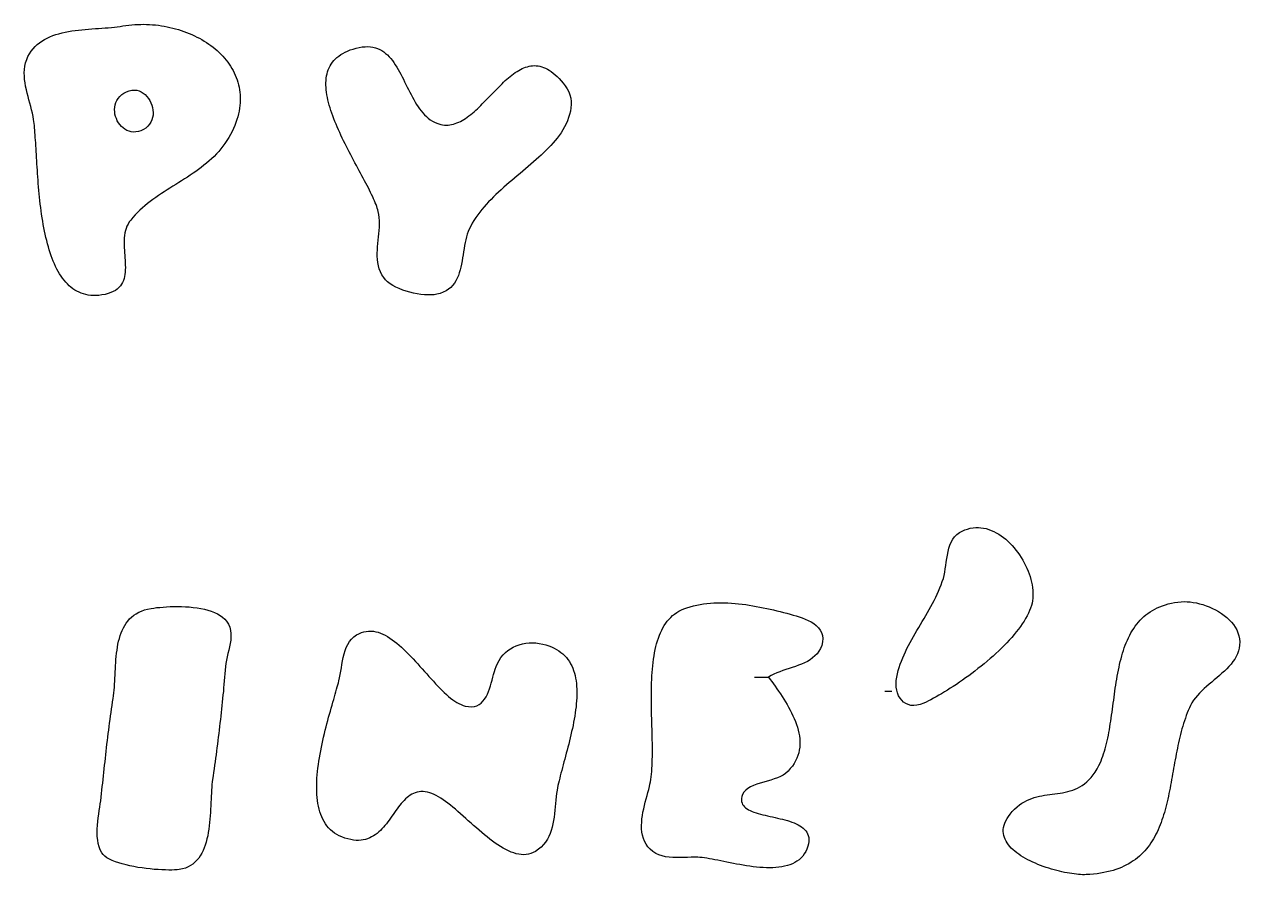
# Model space of a CAD drawing. Header units: millimetres. Extents: x 39 to 1263, y 30 to 1523.
# Drawn here: x 798.6 to 1143.1, y 1262.1 to 1503.1 of the extents above; entities that cross this region are included whole.
import ezdxf

# ---------------------------------------------------------------- set-up
doc = ezdxf.new("R2010")
doc.units = ezdxf.units.MM
doc.layers.add('0_0_0', color=3, linetype='Continuous')

msp = doc.modelspace()

# ---------------------------------------------------------------- linework, layer by layer
at = {"layer": '0_0_0'}
for points in [[(826.53, 1502.66), (827.37, 1502.79), (828.21, 1502.9), (829.05, 1502.99), (829.89, 1503.06), (830.74, 1503.11), (831.58, 1503.13), (832.42, 1503.14), (833.27, 1503.12), (834.11, 1503.08), (834.94, 1503.03), (835.78, 1502.95), (836.61, 1502.85), (837.44, 1502.73), (838.26, 1502.6), (839.08, 1502.44), (839.89, 1502.27), (840.69, 1502.08), (841.49, 1501.87), (842.28, 1501.64), (843.05, 1501.39), (843.82, 1501.12), (844.58, 1500.84), (845.33, 1500.54), (846.07, 1500.22), (846.8, 1499.89), (847.51, 1499.54), (848.21, 1499.17), (848.89, 1498.79), (849.56, 1498.39), (850.22, 1497.97), (850.86, 1497.54), (851.48, 1497.09), (852.09, 1496.63), (852.68, 1496.16), (853.24, 1495.67), (853.8, 1495.16), (854.33, 1494.64), (854.84, 1494.11), (855.33, 1493.56), (855.79, 1493), (856.24, 1492.43), (856.66, 1491.84), (857.06, 1491.24), (857.43, 1490.63), (857.78, 1490.01), (858.11, 1489.37), (858.4, 1488.73), (858.68, 1488.07), (858.92, 1487.39), (859.13, 1486.71), (859.32, 1486.02), (859.48, 1485.32), (859.6, 1484.6), (859.7, 1483.88), (859.77, 1483.14), (859.8, 1482.4), (859.8, 1481.64), (859.77, 1480.88), (859.7, 1480.11), (859.6, 1479.33), (859.46, 1478.54), (859.29, 1477.74), (859.08, 1476.93), (858.83, 1476.12), (858.55, 1475.29), (858.23, 1474.46), (857.87, 1473.63), (857.47, 1472.78), (857.02, 1471.93), (856.54, 1471.07), (856.02, 1470.21), (855.48, 1469.39), (854.91, 1468.6), (854.31, 1467.84), (853.69, 1467.1), (853.05, 1466.4), (852.38, 1465.71), (851.69, 1465.05), (850.98, 1464.41), (850.26, 1463.79), (849.52, 1463.18), (848.76, 1462.6), (847.99, 1462.02), (847.21, 1461.46), (846.42, 1460.91), (845.61, 1460.37), (844.81, 1459.84), (843.99, 1459.32), (843.17, 1458.79), (842.35, 1458.28), (841.53, 1457.76), (840.7, 1457.25), (839.88, 1456.73), (839.06, 1456.21), (838.25, 1455.68), (837.44, 1455.15), (836.64, 1454.61), (835.85, 1454.06), (835.07, 1453.5), (834.3, 1452.93), (833.54, 1452.34), (832.8, 1451.73), (832.08, 1451.11), (831.37, 1450.47), (830.69, 1449.81), (830.02, 1449.12), (829.38, 1448.42), (828.76, 1447.68), (828.35, 1447.12), (828, 1446.53), (827.7, 1445.93), (827.46, 1445.3), (827.27, 1444.66), (827.12, 1444), (827.02, 1443.32), (826.94, 1442.64), (826.9, 1441.94), (826.89, 1441.24), (826.9, 1440.53), (826.92, 1439.82), (826.96, 1439.1), (827.01, 1438.38), (827.06, 1437.67), (827.11, 1436.96), (827.16, 1436.26), (827.2, 1435.56), (827.23, 1434.87), (827.24, 1434.2), (827.23, 1433.54), (827.19, 1432.89), (827.13, 1432.27), (827.02, 1431.66), (826.88, 1431.07), (826.7, 1430.51), (826.47, 1429.97), (826.18, 1429.46), (825.84, 1428.98), (825.43, 1428.53), (824.96, 1428.11), (824.43, 1427.73), (823.81, 1427.39), (823.12, 1427.09), (822.35, 1426.82), (821.48, 1426.6), (820.53, 1426.43), (819.72, 1426.33), (818.93, 1426.28), (818.17, 1426.28), (817.43, 1426.32), (816.72, 1426.41), (816.03, 1426.54), (815.36, 1426.72), (814.72, 1426.94), (814.1, 1427.2), (813.5, 1427.5), (812.92, 1427.83), (812.36, 1428.21), (811.82, 1428.62), (811.31, 1429.07), (810.81, 1429.55), (810.33, 1430.06), (809.87, 1430.61), (809.43, 1431.18), (809.01, 1431.79), (808.6, 1432.42), (808.21, 1433.09), (807.84, 1433.77), (807.48, 1434.48), (807.14, 1435.22), (806.82, 1435.98), (806.51, 1436.76), (806.21, 1437.56), (805.93, 1438.38), (805.66, 1439.22), (805.41, 1440.07), (805.17, 1440.94), (804.94, 1441.83), (804.72, 1442.72), (804.52, 1443.64), (804.33, 1444.56), (804.14, 1445.49), (803.97, 1446.43), (803.81, 1447.38), (803.66, 1448.33), (803.51, 1449.3), (803.38, 1450.26), (803.25, 1451.23), (803.13, 1452.2), (803.02, 1453.17), (802.92, 1454.14), (802.82, 1455.11), (802.73, 1456.08), (802.64, 1457.04), (802.56, 1458), (802.49, 1458.96), (802.42, 1459.9), (802.35, 1460.84), (802.29, 1461.77), (802.23, 1462.69), (802.17, 1463.59), (802.11, 1464.49), (802.06, 1465.37), (802.01, 1466.23), (801.96, 1467.08), (801.91, 1467.91), (801.86, 1468.72), (801.82, 1469.52), (801.77, 1470.29), (801.72, 1471.04), (801.66, 1471.77), (801.61, 1472.47), (801.56, 1473.15), (801.5, 1473.8), (801.44, 1474.43), (801.37, 1475.02), (801.3, 1475.59), (801.23, 1476.12), (801.08, 1477.03), (800.89, 1477.94), (800.67, 1478.87), (800.43, 1479.81), (800.18, 1480.76), (799.92, 1481.71), (799.66, 1482.67), (799.41, 1483.64), (799.18, 1484.6), (798.98, 1485.57), (798.81, 1486.53), (798.69, 1487.5), (798.61, 1488.45), (798.6, 1489.4), (798.64, 1490.35), (798.77, 1491.28), (798.98, 1492.21), (799.27, 1493.12), (799.64, 1493.97), (800.06, 1494.76), (800.54, 1495.5), (801.06, 1496.18), (801.63, 1496.81), (802.24, 1497.39), (802.89, 1497.92), (803.59, 1498.4), (804.32, 1498.84), (805.08, 1499.24), (805.87, 1499.6), (806.69, 1499.93), (807.54, 1500.22), (808.41, 1500.48), (809.3, 1500.71), (810.21, 1500.91), (811.13, 1501.09), (812.06, 1501.25), (813.01, 1501.38), (813.96, 1501.5), (814.91, 1501.61), (815.87, 1501.7), (816.83, 1501.78), (817.78, 1501.85), (818.73, 1501.92), (819.66, 1501.98), (820.59, 1502.04), (821.5, 1502.11), (822.4, 1502.18), (823.27, 1502.25), (824.13, 1502.33), (824.96, 1502.43), (825.76, 1502.53), (826.53, 1502.66)], [(893.53, 1496.57), (894.39, 1496.72), (895.2, 1496.8), (895.98, 1496.82), (896.72, 1496.77), (897.42, 1496.66), (898.1, 1496.5), (898.74, 1496.28), (899.34, 1496), (899.93, 1495.68), (900.48, 1495.31), (901.01, 1494.9), (901.52, 1494.45), (902, 1493.95), (902.47, 1493.43), (902.92, 1492.87), (903.35, 1492.28), (903.76, 1491.66), (904.16, 1491.02), (904.56, 1490.36), (904.94, 1489.68), (905.31, 1488.99), (905.68, 1488.28), (906.04, 1487.56), (906.4, 1486.84), (906.76, 1486.11), (907.11, 1485.37), (907.47, 1484.64), (907.84, 1483.92), (908.21, 1483.2), (908.58, 1482.49), (908.97, 1481.79), (909.36, 1481.1), (909.77, 1480.44), (910.19, 1479.79), (910.63, 1479.17), (911.08, 1478.58), (911.56, 1478.01), (912.05, 1477.48), (912.56, 1476.98), (913.1, 1476.52), (913.67, 1476.09), (914.26, 1475.72), (914.88, 1475.38), (915.54, 1475.1), (916.07, 1474.91), (916.61, 1474.77), (917.14, 1474.67), (917.66, 1474.6), (918.18, 1474.58), (918.7, 1474.6), (919.21, 1474.65), (919.72, 1474.73), (920.23, 1474.85), (920.73, 1475), (921.23, 1475.18), (921.72, 1475.39), (922.22, 1475.63), (922.71, 1475.89), (923.19, 1476.18), (923.68, 1476.49), (924.16, 1476.83), (924.64, 1477.18), (925.12, 1477.55), (925.59, 1477.94), (926.07, 1478.35), (926.54, 1478.77), (927.01, 1479.2), (927.48, 1479.65), (927.95, 1480.1), (928.42, 1480.56), (928.88, 1481.04), (929.35, 1481.51), (929.81, 1481.99), (930.28, 1482.48), (930.74, 1482.96), (931.21, 1483.45), (931.67, 1483.93), (932.13, 1484.42), (932.6, 1484.89), (933.06, 1485.37), (933.53, 1485.83), (934, 1486.29), (934.46, 1486.73), (934.93, 1487.17), (935.4, 1487.59), (935.87, 1488), (936.34, 1488.39), (936.82, 1488.76), (937.29, 1489.12), (937.77, 1489.46), (938.25, 1489.77), (938.73, 1490.06), (939.22, 1490.33), (939.7, 1490.57), (940.19, 1490.79), (940.68, 1490.97), (941.18, 1491.13), (941.68, 1491.25), (942.18, 1491.34), (942.68, 1491.4), (943.19, 1491.42), (943.7, 1491.4), (944.22, 1491.34), (944.74, 1491.25), (945.26, 1491.11), (945.79, 1490.93), (946.32, 1490.7), (946.86, 1490.43), (947.4, 1490.11), (947.95, 1489.75), (948.5, 1489.33), (949.06, 1488.86), (949.62, 1488.33), (950.19, 1487.76), (950.76, 1487.12), (951.34, 1486.43), (951.93, 1485.68), (952.48, 1484.85), (952.92, 1483.99), (953.24, 1483.11), (953.46, 1482.21), (953.57, 1481.3), (953.59, 1480.38), (953.53, 1479.46), (953.39, 1478.53), (953.17, 1477.62), (952.89, 1476.71), (952.54, 1475.81), (952.15, 1474.92), (951.71, 1474.06), (951.23, 1473.23), (950.73, 1472.42), (950.19, 1471.64), (949.64, 1470.91), (949.08, 1470.21), (948.47, 1469.51), (947.84, 1468.81), (947.19, 1468.13), (946.52, 1467.45), (945.84, 1466.77), (945.13, 1466.1), (944.41, 1465.44), (943.68, 1464.78), (942.94, 1464.13), (942.19, 1463.47), (941.43, 1462.82), (940.66, 1462.17), (939.89, 1461.52), (939.12, 1460.88), (938.34, 1460.23), (937.57, 1459.57), (936.79, 1458.92), (936.02, 1458.26), (935.26, 1457.6), (934.5, 1456.94), (933.75, 1456.27), (933.02, 1455.59), (932.29, 1454.91), (931.58, 1454.22), (930.88, 1453.52), (930.2, 1452.82), (929.54, 1452.1), (928.9, 1451.37), (928.28, 1450.64), (927.68, 1449.89), (927.11, 1449.13), (926.57, 1448.36), (926.05, 1447.57), (925.57, 1446.77), (925.12, 1445.95), (924.7, 1445.12), (924.39, 1444.42), (924.13, 1443.68), (923.9, 1442.91), (923.71, 1442.1), (923.53, 1441.28), (923.38, 1440.43), (923.24, 1439.57), (923.1, 1438.7), (922.97, 1437.82), (922.83, 1436.94), (922.69, 1436.07), (922.53, 1435.2), (922.34, 1434.35), (922.14, 1433.52), (921.89, 1432.71), (921.62, 1431.92), (921.29, 1431.17), (920.92, 1430.46), (920.5, 1429.79), (920.01, 1429.16), (919.46, 1428.59), (918.84, 1428.07), (918.14, 1427.61), (917.35, 1427.22), (916.48, 1426.89), (915.52, 1426.64), (914.75, 1426.52), (913.9, 1426.46), (912.99, 1426.45), (912.03, 1426.5), (911.02, 1426.6), (909.99, 1426.76), (908.94, 1426.96), (907.9, 1427.21), (906.86, 1427.5), (905.85, 1427.84), (904.87, 1428.23), (903.94, 1428.65), (903.07, 1429.12), (902.28, 1429.62), (901.57, 1430.16), (900.96, 1430.74), (900.47, 1431.35), (899.96, 1432.17), (899.54, 1433.01), (899.22, 1433.86), (898.97, 1434.73), (898.8, 1435.61), (898.7, 1436.49), (898.64, 1437.39), (898.64, 1438.29), (898.67, 1439.21), (898.73, 1440.12), (898.82, 1441.04), (898.91, 1441.96), (899.01, 1442.88), (899.11, 1443.8), (899.19, 1444.72), (899.25, 1445.64), (899.28, 1446.55), (899.27, 1447.46), (899.21, 1448.35), (899.1, 1449.24), (898.92, 1450.12), (898.8, 1450.57), (898.65, 1451.05), (898.48, 1451.54), (898.29, 1452.05), (898.08, 1452.59), (897.85, 1453.14), (897.6, 1453.71), (897.34, 1454.29), (897.05, 1454.89), (896.75, 1455.51), (896.44, 1456.14), (896.11, 1456.79), (895.77, 1457.45), (895.42, 1458.12), (895.06, 1458.81), (894.69, 1459.51), (894.31, 1460.21), (893.92, 1460.93), (893.53, 1461.66), (893.13, 1462.4), (892.73, 1463.14), (892.32, 1463.89), (891.92, 1464.65), (891.51, 1465.42), (891.1, 1466.19), (890.7, 1466.96), (890.29, 1467.74), (889.9, 1468.52), (889.5, 1469.31), (889.11, 1470.1), (888.73, 1470.89), (888.35, 1471.68), (887.99, 1472.47), (887.63, 1473.26), (887.28, 1474.04), (886.95, 1474.83), (886.63, 1475.61), (886.32, 1476.39), (886.03, 1477.17), (885.75, 1477.94), (885.49, 1478.71), (885.25, 1479.47), (885.03, 1480.22), (884.83, 1480.97), (884.65, 1481.71), (884.49, 1482.43), (884.36, 1483.15), (884.25, 1483.86), (884.17, 1484.56), (884.11, 1485.25), (884.08, 1485.93), (884.08, 1486.59), (884.11, 1487.24), (884.18, 1487.87), (884.27, 1488.49), (884.4, 1489.1), (884.56, 1489.69), (884.75, 1490.26), (884.98, 1490.81), (885.25, 1491.35), (885.56, 1491.87), (885.91, 1492.37), (886.29, 1492.84), (886.72, 1493.3), (887.2, 1493.74), (887.71, 1494.15), (888.27, 1494.54), (888.88, 1494.91), (889.53, 1495.25), (890.23, 1495.57), (890.98, 1495.86), (891.78, 1496.12), (892.63, 1496.36), (893.53, 1496.57)], [(827.59, 1484.03), (828.35, 1484.32), (829.09, 1484.47), (829.8, 1484.5), (830.48, 1484.43), (831.14, 1484.25), (831.75, 1483.98), (832.33, 1483.63), (832.86, 1483.2), (833.35, 1482.7), (833.79, 1482.15), (834.17, 1481.55), (834.49, 1480.91), (834.75, 1480.24), (834.94, 1479.55), (835.06, 1478.84), (835.11, 1478.13), (835.08, 1477.42), (834.97, 1476.72), (834.78, 1476.05), (834.49, 1475.41), (834.11, 1474.81), (833.64, 1474.25), (833.06, 1473.75), (832.38, 1473.32), (831.65, 1472.98), (830.93, 1472.75), (830.23, 1472.63), (829.55, 1472.61), (828.89, 1472.68), (828.27, 1472.84), (827.67, 1473.08), (827.11, 1473.4), (826.59, 1473.77), (826.11, 1474.21), (825.68, 1474.7), (825.29, 1475.24), (824.96, 1475.81), (824.68, 1476.42), (824.46, 1477.05), (824.3, 1477.69), (824.21, 1478.35), (824.18, 1479.02), (824.23, 1479.68), (824.35, 1480.33), (824.55, 1480.96), (824.83, 1481.57), (825.2, 1482.15), (825.66, 1482.7), (826.21, 1483.2), (826.85, 1483.64), (827.59, 1484.03)], [(1063.68, 1359.09), (1064.44, 1359.51), (1065.21, 1359.85), (1065.97, 1360.11), (1066.73, 1360.31), (1067.5, 1360.45), (1068.26, 1360.52), (1069.01, 1360.53), (1069.76, 1360.48), (1070.51, 1360.37), (1071.25, 1360.21), (1071.97, 1359.99), (1072.69, 1359.73), (1073.4, 1359.41), (1074.1, 1359.05), (1074.79, 1358.65), (1075.46, 1358.21), (1076.12, 1357.73), (1076.76, 1357.21), (1077.38, 1356.66), (1077.98, 1356.07), (1078.57, 1355.46), (1079.13, 1354.82), (1079.68, 1354.15), (1080.2, 1353.46), (1080.69, 1352.75), (1081.16, 1352.03), (1081.61, 1351.28), (1082.02, 1350.53), (1082.41, 1349.76), (1082.77, 1348.98), (1083.1, 1348.2), (1083.39, 1347.41), (1083.66, 1346.62), (1083.89, 1345.83), (1084.08, 1345.05), (1084.24, 1344.27), (1084.36, 1343.49), (1084.44, 1342.73), (1084.48, 1341.97), (1084.48, 1341.23), (1084.44, 1340.51), (1084.36, 1339.8), (1084.23, 1339.12), (1084.04, 1338.41), (1083.81, 1337.7), (1083.53, 1336.97), (1083.2, 1336.23), (1082.83, 1335.49), (1082.41, 1334.74), (1081.96, 1333.99), (1081.46, 1333.23), (1080.93, 1332.47), (1080.36, 1331.7), (1079.76, 1330.94), (1079.13, 1330.17), (1078.47, 1329.4), (1077.78, 1328.64), (1077.07, 1327.87), (1076.33, 1327.11), (1075.57, 1326.35), (1074.79, 1325.6), (1073.99, 1324.85), (1073.17, 1324.11), (1072.34, 1323.38), (1071.5, 1322.66), (1070.64, 1321.94), (1069.78, 1321.24), (1068.91, 1320.54), (1068.04, 1319.86), (1067.16, 1319.19), (1066.28, 1318.54), (1065.4, 1317.9), (1064.52, 1317.28), (1063.65, 1316.67), (1062.78, 1316.08), (1061.92, 1315.51), (1061.07, 1314.96), (1060.24, 1314.43), (1059.41, 1313.92), (1058.6, 1313.44), (1057.81, 1312.98), (1057.04, 1312.54), (1056.29, 1312.13), (1055.56, 1311.74), (1054.86, 1311.38), (1054.18, 1311.05), (1053.53, 1310.75), (1052.54, 1310.37), (1051.61, 1310.15), (1050.73, 1310.08), (1049.91, 1310.14), (1049.15, 1310.34), (1048.46, 1310.65), (1047.84, 1311.07), (1047.29, 1311.59), (1046.82, 1312.2), (1046.42, 1312.88), (1046.11, 1313.64), (1045.88, 1314.46), (1045.74, 1315.32), (1045.69, 1316.23), (1045.74, 1317.16), (1045.88, 1318.12), (1046.08, 1319.05), (1046.32, 1319.98), (1046.59, 1320.89), (1046.89, 1321.8), (1047.22, 1322.69), (1047.58, 1323.58), (1047.96, 1324.47), (1048.36, 1325.34), (1048.78, 1326.21), (1049.22, 1327.08), (1049.67, 1327.94), (1050.14, 1328.8), (1050.62, 1329.65), (1051.11, 1330.5), (1051.61, 1331.35), (1052.11, 1332.2), (1052.61, 1333.05), (1053.12, 1333.89), (1053.62, 1334.74), (1054.12, 1335.59), (1054.61, 1336.44), (1055.1, 1337.3), (1055.58, 1338.16), (1056.04, 1339.02), (1056.49, 1339.88), (1056.93, 1340.75), (1057.35, 1341.63), (1057.74, 1342.51), (1058.12, 1343.4), (1058.47, 1344.3), (1058.79, 1345.21), (1059.09, 1346.12), (1059.31, 1346.96), (1059.49, 1347.85), (1059.65, 1348.78), (1059.79, 1349.75), (1059.92, 1350.74), (1060.06, 1351.73), (1060.23, 1352.72), (1060.42, 1353.7), (1060.66, 1354.65), (1060.96, 1355.55), (1061.32, 1356.41), (1061.76, 1357.21), (1062.29, 1357.93), (1062.93, 1358.56), (1063.68, 1359.09)], [(834.53, 1337.6), (835.28, 1337.71), (836.1, 1337.82), (836.98, 1337.91), (837.92, 1338), (838.9, 1338.06), (839.92, 1338.11), (840.98, 1338.14), (842.06, 1338.15), (843.15, 1338.13), (844.26, 1338.09), (845.37, 1338.02), (846.47, 1337.91), (847.55, 1337.77), (848.62, 1337.6), (849.65, 1337.38), (850.65, 1337.12), (851.6, 1336.82), (852.49, 1336.48), (853.33, 1336.08), (854.1, 1335.64), (854.8, 1335.14), (855.41, 1334.59), (855.92, 1333.97), (856.44, 1333.14), (856.81, 1332.27), (857.04, 1331.39), (857.15, 1330.48), (857.16, 1329.55), (857.09, 1328.62), (856.95, 1327.67), (856.77, 1326.72), (856.55, 1325.77), (856.32, 1324.82), (856.1, 1323.88), (855.89, 1322.94), (855.73, 1322.02), (855.62, 1321.12), (855.54, 1320.11), (855.46, 1319.09), (855.37, 1318.08), (855.28, 1317.08), (855.19, 1316.07), (855.1, 1315.07), (855.01, 1314.07), (854.91, 1313.07), (854.81, 1312.07), (854.71, 1311.07), (854.61, 1310.07), (854.5, 1309.08), (854.4, 1308.08), (854.29, 1307.09), (854.18, 1306.09), (854.06, 1305.1), (853.95, 1304.11), (853.83, 1303.11), (853.71, 1302.12), (853.59, 1301.13), (853.47, 1300.13), (853.34, 1299.14), (853.21, 1298.14), (853.08, 1297.14), (852.95, 1296.15), (852.82, 1295.15), (852.68, 1294.15), (852.54, 1293.15), (852.4, 1292.14), (852.25, 1291.14), (852.11, 1290.13), (851.96, 1289.12), (851.87, 1288.43), (851.79, 1287.7), (851.73, 1286.93), (851.67, 1286.13), (851.63, 1285.29), (851.58, 1284.42), (851.54, 1283.53), (851.5, 1282.62), (851.46, 1281.7), (851.41, 1280.76), (851.36, 1279.81), (851.29, 1278.85), (851.22, 1277.89), (851.13, 1276.93), (851.02, 1275.98), (850.89, 1275.03), (850.74, 1274.1), (850.57, 1273.18), (850.37, 1272.28), (850.14, 1271.41), (849.88, 1270.56), (849.58, 1269.74), (849.25, 1268.96), (848.88, 1268.21), (848.47, 1267.51), (848.02, 1266.85), (847.52, 1266.23), (846.97, 1265.67), (846.37, 1265.17), (845.72, 1264.72), (845.01, 1264.34), (844.25, 1264.03), (843.42, 1263.78), (842.53, 1263.61), (841.92, 1263.54), (841.21, 1263.49), (840.41, 1263.47), (839.53, 1263.46), (838.58, 1263.48), (837.56, 1263.52), (836.5, 1263.58), (835.4, 1263.66), (834.27, 1263.77), (833.12, 1263.9), (831.96, 1264.05), (830.8, 1264.23), (829.65, 1264.44), (828.52, 1264.66), (827.42, 1264.91), (826.36, 1265.19), (825.35, 1265.49), (824.4, 1265.82), (823.53, 1266.18), (822.73, 1266.56), (822.03, 1266.97), (821.42, 1267.4), (820.93, 1267.86), (820.56, 1268.35), (820.13, 1269.17), (819.8, 1270.05), (819.55, 1270.99), (819.39, 1271.97), (819.29, 1272.98), (819.26, 1274.02), (819.28, 1275.08), (819.34, 1276.14), (819.44, 1277.21), (819.57, 1278.27), (819.7, 1279.31), (819.85, 1280.32), (820, 1281.3), (820.13, 1282.24), (820.25, 1283.12), (820.36, 1284.12), (820.48, 1285.13), (820.6, 1286.13), (820.71, 1287.13), (820.82, 1288.13), (820.93, 1289.14), (821.04, 1290.14), (821.15, 1291.14), (821.26, 1292.14), (821.37, 1293.14), (821.47, 1294.14), (821.58, 1295.14), (821.69, 1296.14), (821.8, 1297.13), (821.92, 1298.13), (822.03, 1299.13), (822.15, 1300.13), (822.26, 1301.13), (822.38, 1302.13), (822.51, 1303.13), (822.63, 1304.13), (822.76, 1305.12), (822.89, 1306.12), (823.03, 1307.12), (823.17, 1308.12), (823.32, 1309.12), (823.46, 1310.12), (823.62, 1311.12), (823.78, 1312.12), (823.89, 1312.88), (823.98, 1313.66), (824.06, 1314.46), (824.13, 1315.28), (824.18, 1316.12), (824.23, 1316.97), (824.28, 1317.83), (824.32, 1318.7), (824.36, 1319.59), (824.41, 1320.47), (824.46, 1321.36), (824.51, 1322.25), (824.58, 1323.14), (824.66, 1324.02), (824.75, 1324.9), (824.87, 1325.77), (825, 1326.62), (825.15, 1327.46), (825.33, 1328.29), (825.53, 1329.1), (825.77, 1329.89), (826.04, 1330.65), (826.34, 1331.39), (826.68, 1332.1), (827.06, 1332.78), (827.48, 1333.43), (827.94, 1334.04), (828.45, 1334.62), (829.01, 1335.15), (829.63, 1335.65), (830.29, 1336.1), (831.02, 1336.5), (831.8, 1336.86), (832.65, 1337.16), (833.56, 1337.41), (834.53, 1337.6)], [(1126.53, 1339.48), (1127.33, 1339.52), (1128.17, 1339.5), (1129.04, 1339.44), (1129.92, 1339.32), (1130.83, 1339.16), (1131.74, 1338.94), (1132.66, 1338.68), (1133.57, 1338.37), (1134.48, 1338.02), (1135.37, 1337.62), (1136.25, 1337.18), (1137.1, 1336.7), (1137.91, 1336.18), (1138.69, 1335.62), (1139.43, 1335.02), (1140.11, 1334.38), (1140.74, 1333.71), (1141.31, 1333.01), (1141.81, 1332.27), (1142.24, 1331.5), (1142.58, 1330.7), (1142.85, 1329.87), (1143.02, 1329.01), (1143.09, 1328.12), (1143.06, 1327.23), (1142.94, 1326.37), (1142.74, 1325.55), (1142.45, 1324.76), (1142.09, 1323.99), (1141.67, 1323.26), (1141.18, 1322.54), (1140.64, 1321.84), (1140.05, 1321.17), (1139.43, 1320.51), (1138.76, 1319.86), (1138.07, 1319.22), (1137.36, 1318.6), (1136.64, 1317.98), (1135.9, 1317.36), (1135.17, 1316.74), (1134.44, 1316.12), (1133.72, 1315.5), (1133.02, 1314.88), (1132.34, 1314.24), (1131.7, 1313.6), (1131.09, 1312.94), (1130.53, 1312.26), (1130.02, 1311.57), (1129.56, 1310.86), (1129.17, 1310.12), (1128.84, 1309.42), (1128.53, 1308.7), (1128.24, 1307.98), (1127.96, 1307.25), (1127.69, 1306.51), (1127.43, 1305.76), (1127.19, 1305.01), (1126.95, 1304.25), (1126.73, 1303.48), (1126.52, 1302.7), (1126.32, 1301.92), (1126.12, 1301.14), (1125.94, 1300.35), (1125.76, 1299.56), (1125.58, 1298.76), (1125.42, 1297.96), (1125.26, 1297.16), (1125.1, 1296.35), (1124.95, 1295.55), (1124.8, 1294.74), (1124.65, 1293.93), (1124.51, 1293.13), (1124.37, 1292.32), (1124.23, 1291.51), (1124.08, 1290.7), (1123.94, 1289.9), (1123.8, 1289.1), (1123.65, 1288.3), (1123.51, 1287.5), (1123.36, 1286.71), (1123.2, 1285.92), (1123.04, 1285.14), (1122.88, 1284.36), (1122.71, 1283.58), (1122.53, 1282.81), (1122.35, 1282.05), (1122.16, 1281.3), (1121.96, 1280.55), (1121.75, 1279.81), (1121.53, 1279.08), (1121.3, 1278.36), (1121.06, 1277.65), (1120.81, 1276.94), (1120.54, 1276.25), (1120.27, 1275.57), (1119.98, 1274.9), (1119.67, 1274.24), (1119.35, 1273.59), (1119.02, 1272.96), (1118.66, 1272.33), (1118.29, 1271.73), (1117.91, 1271.13), (1117.5, 1270.55), (1117.08, 1269.99), (1116.64, 1269.44), (1116.17, 1268.9), (1115.69, 1268.39), (1115.18, 1267.89), (1114.66, 1267.4), (1114.1, 1266.94), (1113.53, 1266.49), (1112.93, 1266.07), (1112.31, 1265.66), (1111.66, 1265.27), (1110.98, 1264.9), (1110.28, 1264.55), (1109.55, 1264.22), (1108.8, 1263.92), (1108.01, 1263.64), (1107.19, 1263.38), (1106.35, 1263.14), (1105.47, 1262.92), (1104.56, 1262.73), (1103.62, 1262.57), (1102.65, 1262.43), (1101.65, 1262.31), (1100.61, 1262.22), (1099.53, 1262.16), (1099.06, 1262.15), (1098.54, 1262.15), (1098, 1262.18), (1097.42, 1262.22), (1096.82, 1262.27), (1096.19, 1262.35), (1095.53, 1262.44), (1094.86, 1262.54), (1094.16, 1262.67), (1093.45, 1262.8), (1092.72, 1262.96), (1091.98, 1263.13), (1091.23, 1263.32), (1090.48, 1263.52), (1089.71, 1263.74), (1088.95, 1263.97), (1088.19, 1264.22), (1087.43, 1264.49), (1086.67, 1264.76), (1085.92, 1265.06), (1085.18, 1265.37), (1084.45, 1265.69), (1083.74, 1266.03), (1083.04, 1266.38), (1082.37, 1266.74), (1081.71, 1267.12), (1081.08, 1267.51), (1080.47, 1267.92), (1079.89, 1268.34), (1079.35, 1268.77), (1078.84, 1269.22), (1078.36, 1269.68), (1077.92, 1270.15), (1077.52, 1270.64), (1077.17, 1271.13), (1076.86, 1271.64), (1076.6, 1272.17), (1076.39, 1272.7), (1076.23, 1273.25), (1076.12, 1273.81), (1076.08, 1274.38), (1076.09, 1274.96), (1076.17, 1275.55), (1076.31, 1276.15), (1076.52, 1276.77), (1076.79, 1277.4), (1077.14, 1278.03), (1077.56, 1278.68), (1078.06, 1279.34), (1078.64, 1280.01), (1079.3, 1280.69), (1080.05, 1281.38), (1080.7, 1281.92), (1081.37, 1282.4), (1082.05, 1282.82), (1082.74, 1283.18), (1083.44, 1283.5), (1084.14, 1283.77), (1084.86, 1284.01), (1085.58, 1284.21), (1086.3, 1284.38), (1087.03, 1284.53), (1087.76, 1284.65), (1088.5, 1284.77), (1089.24, 1284.87), (1089.97, 1284.96), (1090.71, 1285.06), (1091.44, 1285.16), (1092.17, 1285.27), (1092.9, 1285.39), (1093.62, 1285.53), (1094.34, 1285.7), (1095.05, 1285.89), (1095.75, 1286.11), (1096.44, 1286.38), (1097.13, 1286.68), (1097.8, 1287.04), (1098.46, 1287.44), (1099.11, 1287.9), (1099.74, 1288.42), (1100.36, 1289.01), (1100.97, 1289.67), (1101.55, 1290.41), (1102.12, 1291.23), (1102.67, 1292.13), (1103.2, 1293.12), (1103.5, 1293.75), (1103.78, 1294.39), (1104.05, 1295.04), (1104.3, 1295.72), (1104.53, 1296.41), (1104.76, 1297.12), (1104.97, 1297.84), (1105.17, 1298.58), (1105.35, 1299.33), (1105.53, 1300.09), (1105.7, 1300.86), (1105.86, 1301.64), (1106.01, 1302.44), (1106.15, 1303.24), (1106.29, 1304.06), (1106.42, 1304.88), (1106.55, 1305.7), (1106.67, 1306.54), (1106.79, 1307.38), (1106.91, 1308.22), (1107.02, 1309.07), (1107.14, 1309.92), (1107.25, 1310.77), (1107.37, 1311.63), (1107.48, 1312.48), (1107.6, 1313.34), (1107.72, 1314.19), (1107.84, 1315.05), (1107.97, 1315.9), (1108.11, 1316.75), (1108.25, 1317.59), (1108.39, 1318.44), (1108.55, 1319.27), (1108.71, 1320.1), (1108.88, 1320.92), (1109.06, 1321.74), (1109.25, 1322.55), (1109.45, 1323.34), (1109.67, 1324.13), (1109.9, 1324.91), (1110.14, 1325.68), (1110.39, 1326.43), (1110.66, 1327.17), (1110.95, 1327.9), (1111.25, 1328.61), (1111.57, 1329.31), (1111.91, 1329.99), (1112.27, 1330.66), (1112.65, 1331.3), (1113.05, 1331.93), (1113.47, 1332.54), (1113.91, 1333.13), (1114.38, 1333.7), (1114.87, 1334.25), (1115.38, 1334.77), (1115.92, 1335.28), (1116.48, 1335.76), (1117.07, 1336.21), (1117.69, 1336.64), (1118.34, 1337.04), (1119.01, 1337.42), (1119.72, 1337.77), (1120.46, 1338.09), (1121.22, 1338.38), (1122.02, 1338.64), (1122.86, 1338.88), (1123.72, 1339.08), (1124.62, 1339.24), (1125.56, 1339.38), (1126.53, 1339.48)], [(892.76, 1330.09), (893.44, 1330.45), (894.13, 1330.74), (894.81, 1330.95), (895.49, 1331.1), (896.17, 1331.17), (896.85, 1331.18), (897.53, 1331.12), (898.2, 1331), (898.88, 1330.83), (899.55, 1330.6), (900.23, 1330.32), (900.9, 1330), (901.57, 1329.62), (902.24, 1329.21), (902.9, 1328.75), (903.57, 1328.26), (904.23, 1327.73), (904.89, 1327.17), (905.55, 1326.58), (906.21, 1325.97), (906.86, 1325.33), (907.52, 1324.67), (908.17, 1324), (908.82, 1323.31), (909.46, 1322.61), (910.11, 1321.9), (910.75, 1321.19), (911.39, 1320.47), (912.03, 1319.76), (912.66, 1319.04), (913.29, 1318.33), (913.92, 1317.63), (914.54, 1316.95), (915.17, 1316.27), (915.79, 1315.62), (916.4, 1314.98), (917.01, 1314.37), (917.62, 1313.78), (918.23, 1313.22), (918.83, 1312.69), (919.43, 1312.2), (920.03, 1311.74), (920.62, 1311.33), (921.21, 1310.95), (921.8, 1310.63), (922.38, 1310.35), (922.95, 1310.12), (923.53, 1309.95), (924.49, 1309.77), (925.37, 1309.73), (926.16, 1309.82), (926.87, 1310.04), (927.52, 1310.36), (928.09, 1310.79), (928.6, 1311.3), (929.06, 1311.89), (929.47, 1312.55), (929.84, 1313.27), (930.16, 1314.03), (930.46, 1314.82), (930.72, 1315.64), (930.97, 1316.47), (931.19, 1317.3), (931.41, 1318.12), (931.63, 1318.92), (931.84, 1319.69), (932.06, 1320.42), (932.3, 1321.1), (932.69, 1322.03), (933.16, 1322.89), (933.69, 1323.68), (934.29, 1324.41), (934.94, 1325.07), (935.65, 1325.66), (936.4, 1326.18), (937.2, 1326.63), (938.03, 1327.01), (938.9, 1327.32), (939.8, 1327.57), (940.72, 1327.74), (941.66, 1327.84), (942.62, 1327.87), (943.59, 1327.82), (944.56, 1327.71), (945.53, 1327.52), (946.42, 1327.29), (947.25, 1327.02), (948.04, 1326.72), (948.78, 1326.38), (949.47, 1326.01), (950.11, 1325.6), (950.71, 1325.16), (951.27, 1324.7), (951.78, 1324.2), (952.26, 1323.68), (952.69, 1323.12), (953.08, 1322.54), (953.44, 1321.94), (953.76, 1321.31), (954.04, 1320.66), (954.29, 1319.99), (954.51, 1319.3), (954.69, 1318.58), (954.85, 1317.85), (954.97, 1317.1), (955.07, 1316.33), (955.14, 1315.55), (955.18, 1314.76), (955.2, 1313.95), (955.2, 1313.12), (955.17, 1312.29), (955.12, 1311.45), (955.06, 1310.59), (954.97, 1309.73), (954.87, 1308.87), (954.75, 1307.99), (954.61, 1307.11), (954.46, 1306.23), (954.3, 1305.35), (954.12, 1304.46), (953.94, 1303.58), (953.74, 1302.69), (953.54, 1301.81), (953.33, 1300.92), (953.12, 1300.05), (952.9, 1299.17), (952.68, 1298.31), (952.45, 1297.45), (952.22, 1296.59), (952, 1295.75), (951.77, 1294.92), (951.55, 1294.1), (951.33, 1293.29), (951.12, 1292.49), (950.91, 1291.71), (950.71, 1290.95), (950.52, 1290.2), (950.34, 1289.47), (950.17, 1288.76), (950.01, 1288.07), (949.86, 1287.4), (949.73, 1286.75), (949.62, 1286.12), (949.47, 1285.2), (949.35, 1284.27), (949.24, 1283.31), (949.15, 1282.35), (949.06, 1281.38), (948.96, 1280.4), (948.86, 1279.43), (948.74, 1278.46), (948.59, 1277.5), (948.42, 1276.55), (948.2, 1275.62), (947.95, 1274.71), (947.64, 1273.83), (947.28, 1272.98), (946.85, 1272.17), (946.35, 1271.39), (945.77, 1270.66), (945.11, 1269.97), (944.36, 1269.34), (943.51, 1268.76), (942.87, 1268.42), (942.21, 1268.15), (941.54, 1267.97), (940.86, 1267.86), (940.17, 1267.82), (939.47, 1267.84), (938.76, 1267.94), (938.04, 1268.09), (937.32, 1268.3), (936.59, 1268.57), (935.85, 1268.89), (935.1, 1269.25), (934.35, 1269.66), (933.6, 1270.11), (932.84, 1270.59), (932.08, 1271.11), (931.31, 1271.67), (930.55, 1272.24), (929.78, 1272.84), (929.01, 1273.47), (928.25, 1274.11), (927.48, 1274.76), (926.72, 1275.42), (925.96, 1276.09), (925.21, 1276.76), (924.45, 1277.43), (923.71, 1278.1), (922.96, 1278.76), (922.23, 1279.41), (921.5, 1280.05), (920.78, 1280.67), (920.06, 1281.27), (919.36, 1281.84), (918.66, 1282.39), (917.98, 1282.91), (917.3, 1283.39), (916.64, 1283.84), (915.99, 1284.24), (915.36, 1284.6), (914.73, 1284.91), (914.12, 1285.17), (913.53, 1285.38), (912.87, 1285.55), (912.23, 1285.66), (911.62, 1285.71), (911.03, 1285.71), (910.47, 1285.65), (909.93, 1285.54), (909.41, 1285.39), (908.91, 1285.19), (908.43, 1284.94), (907.97, 1284.66), (907.52, 1284.34), (907.08, 1283.99), (906.66, 1283.61), (906.24, 1283.2), (905.84, 1282.76), (905.44, 1282.3), (905.05, 1281.82), (904.67, 1281.33), (904.29, 1280.82), (903.91, 1280.3), (903.54, 1279.77), (903.16, 1279.24), (902.78, 1278.71), (902.4, 1278.17), (902.01, 1277.64), (901.62, 1277.12), (901.22, 1276.6), (900.81, 1276.09), (900.39, 1275.61), (899.96, 1275.13), (899.51, 1274.68), (899.05, 1274.25), (898.58, 1273.85), (898.08, 1273.48), (897.57, 1273.13), (897.04, 1272.83), (896.49, 1272.56), (895.91, 1272.33), (895.31, 1272.14), (894.69, 1272), (894.03, 1271.91), (893.35, 1271.87), (892.64, 1271.88), (891.89, 1271.95), (891.11, 1272.08), (890.3, 1272.27), (889.46, 1272.53), (888.57, 1272.86), (887.84, 1273.19), (887.16, 1273.56), (886.52, 1273.96), (885.92, 1274.41), (885.37, 1274.9), (884.86, 1275.42), (884.39, 1275.98), (883.96, 1276.57), (883.57, 1277.2), (883.21, 1277.85), (882.9, 1278.54), (882.61, 1279.25), (882.37, 1279.99), (882.15, 1280.75), (881.97, 1281.54), (881.81, 1282.36), (881.69, 1283.19), (881.59, 1284.04), (881.53, 1284.91), (881.48, 1285.8), (881.47, 1286.7), (881.47, 1287.62), (881.5, 1288.55), (881.55, 1289.49), (881.62, 1290.44), (881.71, 1291.4), (881.82, 1292.37), (881.95, 1293.34), (882.09, 1294.32), (882.25, 1295.3), (882.42, 1296.28), (882.6, 1297.26), (882.79, 1298.24), (883, 1299.22), (883.21, 1300.19), (883.43, 1301.16), (883.66, 1302.12), (883.89, 1303.07), (884.13, 1304.01), (884.37, 1304.94), (884.62, 1305.85), (884.86, 1306.76), (885.11, 1307.64), (885.35, 1308.51), (885.59, 1309.37), (885.83, 1310.2), (886.07, 1311.01), (886.3, 1311.8), (886.52, 1312.56), (886.73, 1313.3), (886.94, 1314.01), (887.13, 1314.7), (887.31, 1315.35), (887.49, 1315.97), (887.64, 1316.56), (887.79, 1317.12), (887.98, 1317.97), (888.15, 1318.87), (888.3, 1319.8), (888.46, 1320.77), (888.62, 1321.76), (888.79, 1322.75), (889, 1323.74), (889.24, 1324.71), (889.53, 1325.65), (889.87, 1326.55), (890.28, 1327.41), (890.76, 1328.2), (891.33, 1328.92), (891.99, 1329.55), (892.76, 1330.09)], [(1005.53, 1318.12), (1009.53, 1318.12)], [(1042.53, 1314.12), (1044.53, 1314.12)]]:
    msp.add_lwpolyline(points, dxfattribs=at)
msp.add_lwpolyline([(1009.53, 1318.12), (1009.99, 1317.5), (1010.46, 1316.87), (1010.93, 1316.21), (1011.42, 1315.53), (1011.91, 1314.84), (1012.4, 1314.13), (1012.9, 1313.41), (1013.38, 1312.67), (1013.86, 1311.91), (1014.34, 1311.15), (1014.8, 1310.38), (1015.24, 1309.59), (1015.67, 1308.8), (1016.08, 1308), (1016.46, 1307.19), (1016.82, 1306.38), (1017.15, 1305.57), (1017.45, 1304.75), (1017.72, 1303.93), (1017.94, 1303.11), (1018.13, 1302.29), (1018.28, 1301.47), (1018.38, 1300.66), (1018.43, 1299.85), (1018.43, 1299.04), (1018.38, 1298.24), (1018.27, 1297.45), (1018.11, 1296.67), (1017.88, 1295.89), (1017.59, 1295.13), (1017.23, 1294.38), (1016.79, 1293.64), (1016.29, 1292.92), (1015.71, 1292.21), (1015.06, 1291.52), (1014.32, 1290.84), (1013.67, 1290.37), (1012.91, 1289.96), (1012.06, 1289.6), (1011.14, 1289.27), (1010.18, 1288.97), (1009.18, 1288.68), (1008.18, 1288.39), (1007.19, 1288.1), (1006.22, 1287.78), (1005.31, 1287.43), (1004.47, 1287.04), (1003.72, 1286.6), (1003.07, 1286.09), (1002.56, 1285.5), (1002.19, 1284.83), (1002.01, 1284.28), (1001.91, 1283.77), (1001.88, 1283.3), (1001.92, 1282.86), (1002.03, 1282.45), (1002.2, 1282.07), (1002.43, 1281.71), (1002.72, 1281.39), (1003.06, 1281.08), (1003.44, 1280.8), (1003.88, 1280.54), (1004.36, 1280.3), (1004.87, 1280.08), (1005.42, 1279.87), (1006.01, 1279.67), (1006.62, 1279.48), (1007.25, 1279.31), (1007.91, 1279.14), (1008.58, 1278.97), (1009.27, 1278.81), (1009.97, 1278.66), (1010.68, 1278.5), (1011.39, 1278.34), (1012.1, 1278.18), (1012.81, 1278.02), (1013.51, 1277.85), (1014.2, 1277.67), (1014.88, 1277.47), (1015.53, 1277.27), (1016.17, 1277.05), (1016.79, 1276.82), (1017.37, 1276.57), (1017.93, 1276.3), (1018.45, 1276.01), (1018.93, 1275.7), (1019.37, 1275.36), (1019.76, 1274.99), (1020.11, 1274.6), (1020.4, 1274.17), (1020.63, 1273.72), (1020.81, 1273.23), (1020.92, 1272.7), (1020.97, 1272.14), (1020.95, 1271.54), (1020.85, 1270.9), (1020.68, 1270.21), (1020.4, 1269.41), (1020.07, 1268.69), (1019.67, 1268.02), (1019.23, 1267.42), (1018.74, 1266.87), (1018.2, 1266.38), (1017.61, 1265.95), (1016.98, 1265.57), (1016.32, 1265.24), (1015.61, 1264.95), (1014.88, 1264.72), (1014.11, 1264.52), (1013.31, 1264.37), (1012.48, 1264.25), (1011.63, 1264.17), (1010.76, 1264.12), (1009.87, 1264.11), (1008.96, 1264.12), (1008.04, 1264.16), (1007.11, 1264.23), (1006.17, 1264.31), (1005.23, 1264.42), (1004.28, 1264.54), (1003.33, 1264.68), (1002.38, 1264.84), (1001.44, 1265), (1000.5, 1265.17), (999.57, 1265.34), (998.65, 1265.52), (997.75, 1265.7), (996.87, 1265.88), (996, 1266.05), (995.16, 1266.22), (994.34, 1266.38), (993.55, 1266.53), (992.79, 1266.67), (992.07, 1266.79), (991.37, 1266.9), (990.72, 1266.98), (990.1, 1267.04), (989.53, 1267.08), (988.59, 1267.1), (987.6, 1267.09), (986.59, 1267.05), (985.55, 1267.01), (984.5, 1266.99), (983.45, 1266.98), (982.4, 1267.01), (981.37, 1267.09), (980.36, 1267.23), (979.39, 1267.45), (978.46, 1267.76), (977.58, 1268.18), (976.76, 1268.72), (976.01, 1269.38), (975.37, 1270.08), (974.85, 1270.83), (974.42, 1271.62), (974.09, 1272.45), (973.84, 1273.31), (973.67, 1274.2), (973.58, 1275.11), (973.55, 1276.05), (973.59, 1276.99), (973.67, 1277.95), (973.8, 1278.92), (973.96, 1279.88), (974.16, 1280.84), (974.38, 1281.8), (974.61, 1282.74), (974.86, 1283.67), (975.1, 1284.57), (975.34, 1285.45), (975.57, 1286.3), (975.79, 1287.12), (975.94, 1287.77), (976.07, 1288.45), (976.18, 1289.15), (976.28, 1289.88), (976.37, 1290.64), (976.44, 1291.42), (976.5, 1292.23), (976.54, 1293.06), (976.58, 1293.91), (976.6, 1294.78), (976.62, 1295.66), (976.63, 1296.57), (976.62, 1297.49), (976.62, 1298.43), (976.61, 1299.38), (976.59, 1300.34), (976.57, 1301.32), (976.54, 1302.3), (976.52, 1303.29), (976.49, 1304.3), (976.46, 1305.3), (976.43, 1306.32), (976.41, 1307.34), (976.38, 1308.36), (976.37, 1309.38), (976.35, 1310.41), (976.34, 1311.43), (976.34, 1312.45), (976.34, 1313.47), (976.35, 1314.49), (976.37, 1315.5), (976.4, 1316.5), (976.44, 1317.5), (976.49, 1318.49), (976.55, 1319.46), (976.63, 1320.43), (976.72, 1321.38), (976.83, 1322.32), (976.95, 1323.25), (977.09, 1324.16), (977.25, 1325.05), (977.42, 1325.92), (977.62, 1326.78), (977.83, 1327.61), (978.07, 1328.42), (978.33, 1329.21), (978.62, 1329.98), (978.92, 1330.72), (979.26, 1331.43), (979.61, 1332.11), (980, 1332.77), (980.41, 1333.39), (980.85, 1333.99), (981.33, 1334.55), (981.83, 1335.07), (982.36, 1335.57), (982.93, 1336.02), (983.53, 1336.44), (984.16, 1336.82), (984.83, 1337.16), (985.53, 1337.46), (986.43, 1337.78), (987.35, 1338.07), (988.28, 1338.32), (989.22, 1338.54), (990.17, 1338.73), (991.13, 1338.88), (992.09, 1339), (993.07, 1339.09), (994.05, 1339.16), (995.04, 1339.2), (996.04, 1339.21), (997.03, 1339.2), (998.04, 1339.16), (999.04, 1339.1), (1000.05, 1339.03), (1001.05, 1338.93), (1002.06, 1338.81), (1003.07, 1338.68), (1004.07, 1338.53), (1005.07, 1338.37), (1006.07, 1338.19), (1007.06, 1338), (1008.05, 1337.8), (1009.03, 1337.6), (1010, 1337.38), (1010.96, 1337.16), (1011.92, 1336.93), (1012.87, 1336.7), (1013.8, 1336.46), (1014.72, 1336.22), (1015.63, 1335.98), (1016.53, 1335.74), (1017.35, 1335.51), (1018.2, 1335.25), (1019.07, 1334.95), (1019.94, 1334.6), (1020.79, 1334.21), (1021.6, 1333.78), (1022.37, 1333.29), (1023.06, 1332.74), (1023.68, 1332.14), (1024.18, 1331.48), (1024.58, 1330.75), (1024.83, 1329.96), (1024.93, 1329.09), (1024.87, 1328.16), (1024.61, 1327.14), (1024.26, 1326.26), (1023.82, 1325.47), (1023.3, 1324.76), (1022.71, 1324.13), (1022.05, 1323.56), (1021.34, 1323.06), (1020.58, 1322.6), (1019.77, 1322.19), (1018.93, 1321.82), (1018.07, 1321.48), (1017.18, 1321.16), (1016.28, 1320.86), (1015.38, 1320.56), (1014.48, 1320.27), (1013.58, 1319.97), (1012.71, 1319.66), (1011.86, 1319.32), (1011.04, 1318.96), (1010.26, 1318.56)], close=True, dxfattribs=at)

doc.saveas('drawing.dxf')
